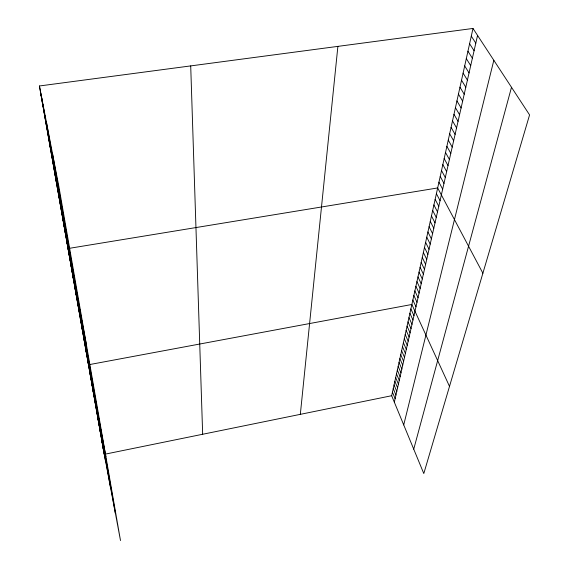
<?xml version="1.0" encoding="UTF-8"?>
<svg xmlns="http://www.w3.org/2000/svg" width="569" height="569" viewBox="0 0 569 569"><rect width="100%" height="100%" fill="white"/><g stroke="black" fill="none" stroke-linecap="round" stroke-linejoin="round"><path stroke-width="0.85" d="M300.325 414.346L337.886 46.374M472.988 28.45L529.575 114.917L423.798 473.543L391.664 395.718L472.988 28.45L39.425 85.976L104.227 454.339M394.331 402.169L477.555 35.434M403.72 424.915L493.828 60.3M413.734 449.161L511.495 87.285M105.009 454.183L391.664 395.718M88.472 364.779L411.864 304.479L449.503 386.387M471.281 36.153L475.805 43.137M469.603 43.742L474.084 50.741M467.938 51.231L472.384 58.237M466.303 58.621L470.705 65.627M464.688 65.912L469.048 72.924M463.102 73.109L467.412 80.115M461.53 80.208L465.805 87.221M459.972 87.213L464.212 94.226M458.443 94.127L462.647 101.14M456.935 100.948L461.096 107.961M455.442 107.683L459.567 114.696M453.97 114.333L458.059 121.346M452.519 120.898L456.566 127.911M451.082 127.378L455.1 134.391M449.666 133.779L453.649 140.785M448.265 140.095L452.213 147.101M446.885 146.34L450.797 153.338M445.52 152.499L449.403 159.498M444.169 158.587L448.016 165.586M442.838 164.605L446.658 171.596M441.523 170.544L445.307 177.528M440.221 176.418L443.976 183.396M438.941 182.215L442.661 189.185M482.882 273.227L437.668 187.948L68.024 248.539L86.573 345.668M436.402 193.68L440.065 200.644M435.143 199.349L438.777 206.298M433.905 204.947L437.511 211.888M432.682 210.48L436.259 217.415M431.473 215.95L435.015 222.877M430.271 221.355L433.791 228.276M429.09 226.697L432.582 233.61M427.924 231.974L431.387 238.88M426.764 237.195L430.2 244.094M425.619 242.358L429.033 249.243M424.488 247.458L427.874 254.336M423.372 252.508L426.736 259.372M422.269 257.494L425.605 264.35M421.174 262.43L424.488 269.279M420.1 267.309L423.386 274.144M419.026 272.131L422.29 278.959M417.973 276.904L421.209 283.725M416.928 281.627L420.142 288.433M415.889 286.299L419.083 293.092M414.872 290.915L418.037 297.701M413.855 295.489L417.006 302.26M412.859 300.005L415.982 306.769M410.882 308.91L413.962 315.646M409.915 313.291L412.973 320.013M408.955 317.623L411.992 324.337M408.009 321.912L411.024 328.612M407.063 326.158L410.064 332.844M406.138 330.361L409.111 337.033M405.213 334.515L408.172 341.18M404.303 338.633L407.24 345.283M403.4 342.709L406.316 349.345M402.511 346.741L405.405 353.37M401.622 350.739L404.502 357.346M400.747 354.693L403.606 361.287M399.879 358.605L402.717 365.191M399.025 362.481L401.842 369.053M398.172 366.322L400.974 372.88M397.333 370.12L400.114 376.664M396.501 373.883L399.267 380.419M395.675 377.61L398.421 384.132M394.858 381.301L397.589 387.809M394.047 384.957L396.764 391.451M393.243 388.577L395.939 395.057M392.446 392.169L395.128 398.634M39.425 85.976L58.856 186.468L120.5 540.55L103.003 447.376M40.819 93.921L42.376 101.979M42.198 101.744L43.756 109.803M43.557 109.454L45.107 117.506M44.887 117.043L46.445 125.102M46.21 124.533L47.76 132.584M47.504 131.908L49.055 139.953M48.785 139.177L50.335 147.222M50.044 146.34L51.594 154.384M51.288 153.41L52.832 161.44M52.512 160.373L54.055 168.403M53.721 167.243L55.264 175.266M54.916 174.014L56.452 182.03M56.089 180.693L57.625 188.702M57.249 187.286L58.785 195.288M58.394 193.787L59.923 201.775M59.517 200.196L61.047 208.176M60.634 206.526L62.156 214.492M61.729 212.763L63.251 220.729M62.81 218.923L64.333 226.875M63.884 225.004L65.399 232.941M64.937 231L67.491 244.841M67.007 242.771L68.522 250.673M69.041 254.307L71.545 267.871M71.033 265.631L72.526 273.483M72.007 271.178L73.501 279.023M72.974 276.662L75.414 289.891M74.866 287.423L76.353 295.219M75.791 292.708L78.188 305.688M77.619 303.078L79.091 310.83M78.515 308.17L80.869 320.916M80.272 318.171L82.597 330.767M81.993 327.929L84.29 340.383M83.671 337.467L85.94 349.771M85.307 346.784L86.751 354.387M86.111 351.358L88.344 363.456M87.697 360.362L105.891 456.637M90.002 373.484L92.178 385.241M91.502 381.991L93.65 393.62M92.967 390.313L95.087 401.821M94.397 398.456L97.192 413.784M96.488 410.341L98.558 421.551M97.847 418.059L99.226 425.37M98.515 421.857L100.549 432.888M99.831 429.339L102.484 443.884M101.751 440.271L103.736 451.025M46.544 122.804L110.322 486.609M40.982 94.034L105.578 461.466M52.611 154.185L115.393 513.48M190.707 65.904L202.664 434.261"/></g></svg>
